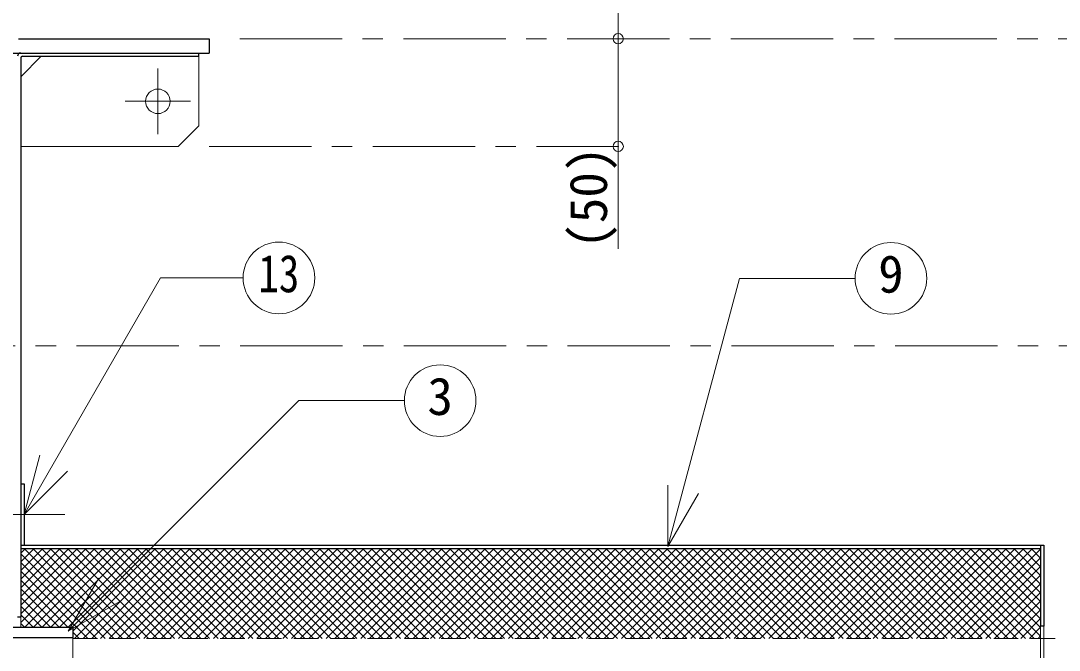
# Model space of a CAD drawing. Units: millimetres at full size, sheet at 1:10; details may follow other scales. Extents: x -2114 to 1936, y -1399 to 1411.
# Drawn here: x -579 to -71, y -592 to -285 of the extents above; entities that cross this region are included whole.
import ezdxf
from ezdxf.enums import TextEntityAlignment as Align

# ---------------------------------------------------------------- set-up
doc = ezdxf.new("R2010")
doc.units = ezdxf.units.MM
doc.header["$LTSCALE"] = 10
doc.header["$PDMODE"] = 32
doc.header["$PDSIZE"] = 5
doc.linetypes.add('CHAIN1', pattern=[8, 5, -1, 1, -1])
doc.linetypes.add('DASHED1', pattern=[1.8, 1.2, -0.6])
doc.layers.add('0-0_ﾚｲﾔ1', color=4, linetype='Continuous', lineweight=9)
doc.styles.add('ＭＳ ゴシック', font='')
doc.styles.get('ＭＳ ゴシック').set_extended_font_data('MS Gothic')

msp = doc.modelspace()

# ---------------------------------------------------------------- linework, layer by layer
at = {"layer": '0-0_ﾚｲﾔ1'}
for p, q in [((-286.92, -396.24), (-286.92, -243.64)), ((-578.92, -578.92), (-542.74, -542.74)), ((-578.92, -574.68), (-546.98, -542.74)), ((-578.92, -570.44), (-551.22, -542.74)), ((-578.92, -566.19), (-555.46, -542.74)), ((-578.92, -561.95), (-559.71, -542.74)), ((-578.92, -557.71), (-563.95, -542.74)), ((-578.92, -553.47), (-568.19, -542.74)), ((-578.92, -549.22), (-572.43, -542.74)), ((-578.92, -544.98), (-576.68, -542.74)), ((-577.32, -542.74), (-533.42, -586.64)), ((-576.89, -581.14), (-538.49, -542.74)), ((-573.08, -542.74), (-529.18, -586.64)), ((-572.65, -581.14), (-534.25, -542.74)), ((-568.84, -542.74), (-524.94, -586.64)), ((-568.41, -581.14), (-530.01, -542.74)), ((-564.59, -542.74), (-520.69, -586.64)), ((-564.17, -581.14), (-525.77, -542.74)), ((-560.35, -542.74), (-516.45, -586.64)), ((-559.92, -581.14), (-521.52, -542.74)), ((-556.11, -542.74), (-512.21, -586.64)), ((-555.68, -581.14), (-517.28, -542.74)), ((-553.42, -583.12), (-513.04, -542.74)), ((-552.7, -586.64), (-508.8, -542.74)), ((-551.86, -542.74), (-507.96, -586.64)), ((-548.45, -586.64), (-504.55, -542.74)), ((-547.62, -542.74), (-503.72, -586.64)), ((-544.21, -586.64), (-500.31, -542.74)), ((-543.38, -542.74), (-499.48, -586.64)), ((-539.97, -586.64), (-496.07, -542.74)), ((-539.14, -542.74), (-495.24, -586.64)), ((-535.72, -586.64), (-491.82, -542.74)), ((-534.89, -542.74), (-490.99, -586.64)), ((-531.48, -586.64), (-487.58, -542.74)), ((-530.65, -542.74), (-486.75, -586.64)), ((-527.24, -586.64), (-483.34, -542.74)), ((-526.41, -542.74), (-482.51, -586.64)), ((-523, -586.64), (-479.1, -542.74)), ((-522.17, -542.74), (-478.27, -586.64)), ((-518.75, -586.64), (-474.85, -542.74)), ((-517.92, -542.74), (-474.02, -586.64)), ((-514.51, -586.64), (-470.61, -542.74)), ((-513.68, -542.74), (-469.78, -586.64)), ((-510.27, -586.64), (-466.37, -542.74)), ((-509.44, -542.74), (-465.54, -586.64)), ((-506.03, -586.64), (-462.13, -542.74)), ((-505.2, -542.74), (-461.3, -586.64)), ((-501.78, -586.64), (-457.88, -542.74)), ((-500.95, -542.74), (-457.05, -586.64)), ((-497.54, -586.64), (-453.64, -542.74)), ((-496.71, -542.74), (-452.81, -586.64)), ((-493.3, -586.64), (-449.4, -542.74)), ((-492.47, -542.74), (-448.57, -586.64)), ((-489.06, -586.64), (-445.16, -542.74)), ((-488.23, -542.74), (-444.33, -586.64)), ((-484.81, -586.64), (-440.91, -542.74)), ((-483.98, -542.74), (-440.08, -586.64)), ((-480.57, -586.64), (-436.67, -542.74)), ((-479.74, -542.74), (-435.84, -586.64)), ((-476.33, -586.64), (-432.43, -542.74)), ((-475.5, -542.74), (-431.6, -586.64)), ((-472.09, -586.64), (-428.19, -542.74)), ((-471.25, -542.74), (-427.35, -586.64)), ((-467.84, -586.64), (-423.94, -542.74)), ((-467.01, -542.74), (-423.11, -586.64)), ((-463.6, -586.64), (-419.7, -542.74)), ((-462.77, -542.74), (-418.87, -586.64)), ((-459.36, -586.64), (-415.46, -542.74)), ((-458.53, -542.74), (-414.63, -586.64)), ((-455.11, -586.64), (-411.21, -542.74)), ((-454.28, -542.74), (-410.38, -586.64)), ((-450.87, -586.64), (-406.97, -542.74)), ((-450.04, -542.74), (-406.14, -586.64)), ((-446.63, -586.64), (-402.73, -542.74)), ((-445.8, -542.74), (-401.9, -586.64)), ((-442.39, -586.64), (-398.49, -542.74)), ((-441.56, -542.74), (-397.66, -586.64)), ((-438.14, -586.64), (-394.24, -542.74)), ((-437.31, -542.74), (-393.41, -586.64)), ((-433.9, -586.64), (-390, -542.74)), ((-433.07, -542.74), (-389.17, -586.64)), ((-429.66, -586.64), (-385.76, -542.74)), ((-428.83, -542.74), (-384.93, -586.64)), ((-425.42, -586.64), (-381.52, -542.74)), ((-424.59, -542.74), (-380.69, -586.64)), ((-421.17, -586.64), (-377.27, -542.74)), ((-420.34, -542.74), (-376.44, -586.64)), ((-416.93, -586.64), (-373.03, -542.74)), ((-416.1, -542.74), (-372.2, -586.64)), ((-412.69, -586.64), (-368.79, -542.74)), ((-411.86, -542.74), (-367.96, -586.64)), ((-408.45, -586.64), (-364.55, -542.74)), ((-407.62, -542.74), (-363.72, -586.64)), ((-404.2, -586.64), (-360.3, -542.74)), ((-403.37, -542.74), (-359.47, -586.64)), ((-399.96, -586.64), (-356.06, -542.74)), ((-399.13, -542.74), (-355.23, -586.64)), ((-395.72, -586.64), (-351.82, -542.74)), ((-394.89, -542.74), (-350.99, -586.64)), ((-391.47, -586.64), (-347.57, -542.74)), ((-390.64, -542.74), (-346.74, -586.64)), ((-387.23, -586.64), (-343.33, -542.74)), ((-386.4, -542.74), (-342.5, -586.64)), ((-382.99, -586.64), (-339.09, -542.74)), ((-382.16, -542.74), (-338.26, -586.64)), ((-378.75, -586.64), (-334.85, -542.74)), ((-377.92, -542.74), (-334.02, -586.64)), ((-374.5, -586.64), (-330.6, -542.74)), ((-373.67, -542.74), (-329.77, -586.64)), ((-370.26, -586.64), (-326.36, -542.74)), ((-369.43, -542.74), (-325.53, -586.64)), ((-366.02, -586.64), (-322.12, -542.74)), ((-365.19, -542.74), (-321.29, -586.64)), ((-361.78, -586.64), (-317.88, -542.74)), ((-360.95, -542.74), (-317.05, -586.64)), ((-357.53, -586.64), (-313.63, -542.74)), ((-356.7, -542.74), (-312.8, -586.64)), ((-353.29, -586.64), (-309.39, -542.74)), ((-352.46, -542.74), (-308.56, -586.64)), ((-349.05, -586.64), (-305.15, -542.74)), ((-348.22, -542.74), (-304.32, -586.64)), ((-344.81, -586.64), (-300.91, -542.74)), ((-343.98, -542.74), (-300.08, -586.64)), ((-340.56, -586.64), (-296.66, -542.74)), ((-339.73, -542.74), (-295.83, -586.64)), ((-336.32, -586.64), (-292.42, -542.74)), ((-335.49, -542.74), (-291.59, -586.64)), ((-332.08, -586.64), (-288.18, -542.74)), ((-331.25, -542.74), (-287.35, -586.64)), ((-327.84, -586.64), (-283.94, -542.74)), ((-327, -542.74), (-283.1, -586.64)), ((-323.59, -586.64), (-279.69, -542.74)), ((-322.76, -542.74), (-278.86, -586.64)), ((-319.35, -586.64), (-275.45, -542.74)), ((-318.52, -542.74), (-274.62, -586.64)), ((-315.11, -586.64), (-271.21, -542.74)), ((-314.28, -542.74), (-270.38, -586.64)), ((-310.86, -586.64), (-266.96, -542.74)), ((-310.03, -542.74), (-266.13, -586.64)), ((-306.62, -586.64), (-262.72, -542.74)), ((-305.79, -542.74), (-261.89, -586.64)), ((-302.38, -586.64), (-258.48, -542.74)), ((-301.55, -542.74), (-257.65, -586.64)), ((-298.14, -586.64), (-254.24, -542.74)), ((-297.31, -542.74), (-253.41, -586.64)), ((-293.89, -586.64), (-249.99, -542.74)), ((-293.06, -542.74), (-249.16, -586.64)), ((-289.65, -586.64), (-245.75, -542.74)), ((-288.82, -542.74), (-244.92, -586.64)), ((-285.41, -586.64), (-241.51, -542.74)), ((-284.58, -542.74), (-240.68, -586.64)), ((-281.17, -586.64), (-237.27, -542.74)), ((-280.34, -542.74), (-236.44, -586.64)), ((-276.92, -586.64), (-233.02, -542.74)), ((-276.09, -542.74), (-232.19, -586.64)), ((-272.68, -586.64), (-228.78, -542.74)), ((-271.85, -542.74), (-227.95, -586.64)), ((-268.44, -586.64), (-224.54, -542.74)), ((-267.61, -542.74), (-223.71, -586.64)), ((-264.2, -586.64), (-220.3, -542.74)), ((-263.37, -542.74), (-219.47, -586.64)), ((-259.95, -586.64), (-216.05, -542.74)), ((-259.12, -542.74), (-215.22, -586.64)), ((-255.71, -586.64), (-211.81, -542.74)), ((-254.88, -542.74), (-210.98, -586.64)), ((-251.47, -586.64), (-207.57, -542.74)), ((-250.64, -542.74), (-206.74, -586.64)), ((-247.23, -586.64), (-203.33, -542.74)), ((-246.39, -542.74), (-202.49, -586.64)), ((-242.98, -586.64), (-199.08, -542.74)), ((-242.15, -542.74), (-198.25, -586.64)), ((-238.74, -586.64), (-194.84, -542.74)), ((-237.91, -542.74), (-194.01, -586.64)), ((-234.5, -586.64), (-190.6, -542.74)), ((-233.67, -542.74), (-189.77, -586.64)), ((-230.25, -586.64), (-186.35, -542.74)), ((-229.42, -542.74), (-185.52, -586.64)), ((-226.01, -586.64), (-182.11, -542.74)), ((-225.18, -542.74), (-181.28, -586.64)), ((-221.77, -586.64), (-177.87, -542.74)), ((-220.94, -542.74), (-177.04, -586.64)), ((-217.53, -586.64), (-173.63, -542.74)), ((-216.7, -542.74), (-172.8, -586.64)), ((-213.28, -586.64), (-169.38, -542.74)), ((-212.45, -542.74), (-168.55, -586.64)), ((-209.04, -586.64), (-165.14, -542.74)), ((-208.21, -542.74), (-164.31, -586.64)), ((-204.8, -586.64), (-160.9, -542.74)), ((-203.97, -542.74), (-160.07, -586.64)), ((-200.56, -586.64), (-156.66, -542.74)), ((-199.73, -542.74), (-155.83, -586.64)), ((-196.31, -586.64), (-152.41, -542.74)), ((-195.48, -542.74), (-151.58, -586.64)), ((-192.07, -586.64), (-148.17, -542.74)), ((-191.24, -542.74), (-147.34, -586.64)), ((-187.83, -586.64), (-143.93, -542.74)), ((-187, -542.74), (-143.1, -586.64)), ((-183.59, -586.64), (-139.69, -542.74)), ((-182.76, -542.74), (-138.86, -586.64)), ((-179.34, -586.64), (-135.44, -542.74)), ((-178.51, -542.74), (-134.61, -586.64)), ((-175.1, -586.64), (-131.2, -542.74)), ((-174.27, -542.74), (-130.37, -586.64)), ((-170.86, -586.64), (-126.96, -542.74)), ((-170.03, -542.74), (-126.13, -586.64)), ((-166.61, -586.64), (-122.71, -542.74)), ((-165.78, -542.74), (-121.88, -586.64)), ((-162.37, -586.64), (-118.47, -542.74)), ((-161.54, -542.74), (-117.64, -586.64)), ((-158.13, -586.64), (-114.23, -542.74)), ((-157.3, -542.74), (-113.4, -586.64)), ((-153.89, -586.64), (-109.99, -542.74)), ((-153.06, -542.74), (-109.16, -586.64)), ((-149.64, -586.64), (-105.74, -542.74)), ((-148.81, -542.74), (-104.91, -586.64)), ((-145.4, -586.64), (-101.5, -542.74)), ((-144.57, -542.74), (-100.67, -586.64)), ((-141.16, -586.64), (-97.26, -542.74)), ((-140.33, -542.74), (-96.43, -586.64)), ((-136.92, -586.64), (-93.02, -542.74)), ((-136.09, -542.74), (-92.19, -586.64)), ((-132.67, -586.64), (-88.77, -542.74)), ((-131.84, -542.74), (-87.94, -586.64)), ((-128.43, -586.64), (-84.53, -542.74)), ((-127.6, -542.74), (-83.7, -586.64)), ((-124.19, -586.64), (-80.52, -542.97)), ((-123.36, -542.74), (-80.52, -585.57)), ((-119.12, -542.74), (-80.52, -581.33)), ((-114.87, -542.74), (-80.52, -577.09)), ((-110.63, -542.74), (-80.52, -572.84)), ((-106.39, -542.74), (-80.52, -568.6)), ((-102.15, -542.74), (-80.52, -564.36)), ((-97.9, -542.74), (-80.52, -560.12)), ((-93.66, -542.74), (-80.52, -555.87)), ((-89.42, -542.74), (-80.52, -551.63)), ((-85.17, -542.74), (-80.52, -547.39)), ((-80.93, -542.74), (-80.52, -543.15)), ((-578.92, -545.38), (-537.66, -586.64)), ((-119.95, -586.64), (-80.52, -547.21)), ((-578.92, -549.62), (-541.91, -586.64)), ((-115.7, -586.64), (-80.52, -551.45)), ((-578.92, -553.86), (-546.15, -586.64)), ((-578.92, -558.11), (-555.89, -581.14)), ((-111.46, -586.64), (-80.52, -555.7)), ((-578.92, -562.35), (-560.13, -581.14)), ((-107.22, -586.64), (-80.52, -559.94)), ((-578.92, -566.59), (-564.38, -581.14)), ((-102.98, -586.64), (-80.52, -564.18)), ((-578.92, -570.83), (-568.62, -581.14)), ((-98.73, -586.64), (-80.52, -568.43)), ((-94.49, -586.64), (-80.52, -572.67)), ((-578.92, -575.08), (-572.86, -581.14)), ((-90.25, -586.64), (-80.52, -576.91)), ((-578.92, -579.32), (-577.1, -581.14)), ((-553.42, -583.61), (-550.39, -586.64)), ((-86, -586.64), (-80.52, -581.15)), ((-81.76, -586.64), (-80.52, -585.4))]:
    msp.add_line(p, q, dxfattribs=at)
at = {"layer": '0-0_ﾚｲﾔ1', "color": 5, "lineweight": 25}
for p, q in [((-580.03, -293.64), (-486.92, -293.64)), ((-486.92, -293.64), (-486.92, -300.64)), ((-582.97, -300.64), (-486.92, -300.64)), ((-578.92, -303.04), (-578.92, -576.14)), ((-578.12, -302.24), (-491.92, -302.24)), ((-491.92, -302.24), (-491.92, -300.64)), ((-578.92, -511.14), (-577.32, -511.14)), ((-577.32, -511.14), (-577.32, -541.14)), ((-578.92, -541.14), (-78.92, -541.14)), ((-578.92, -542.74), (-80.52, -542.74)), ((-80.52, -541.14), (-80.52, -580.64)), ((-78.92, -541.14), (-78.92, -580.64)), ((-580.52, -576.14), (-578.92, -576.14)), ((-647.42, -581.14), (-553.42, -581.14)), ((-553.42, -581.14), (-553.42, -586.14)), ((-78.92, -580.64), (-80.52, -580.64)), ((-652.42, -586.14), (-553.42, -586.14))]:
    msp.add_line(p, q, dxfattribs=at)
at = {"layer": '0-0_ﾚｲﾔ1', "linetype": 'CHAIN1'}
for p, q in [((-471.92, -293.64), (413.08, -293.64)), ((-511.92, -340.24), (-511.92, -308.24)), ((-495.92, -324.24), (-527.92, -324.24)), ((-486.92, -346.24), (-286.92, -346.24)), ((-631.65, -443.64), (313.08, -443.64)), ((-600.52, -526.14), (-557.32, -526.14))]:
    msp.add_line(p, q, dxfattribs=at)
at = {"layer": '0-0_ﾚｲﾔ1', "color": 7, "lineweight": 18}
for p, q in [((-578.92, -312.24), (-568.92, -302.24)), ((-491.92, -336.24), (-491.92, -302.24)), ((-491.92, -336.24), (-501.92, -346.24)), ((-501.92, -346.24), (-578.92, -346.24)), ((-577.32, -526.14), (-569.56, -497.16)), ((-577.32, -526.14), (-556.11, -504.92)), ((-262.76, -541.76), (-262.76, -511.76)), ((-262.76, -541.76), (-247.76, -515.78)), ((-555.73, -583.11), (-540.73, -557.13)), ((-555.73, -583.11), (-529.75, -568.11)), ((-578.92, -576.14), (-578.92, -581.14)), ((-80.52, -706.64), (-80.52, -580.64)), ((-78.92, -706.64), (-78.92, -580.64)), ((-553.42, -586.14), (-553.42, -701.14))]:
    msp.add_line(p, q, dxfattribs=at)
at = {"layer": '0-0_ﾚｲﾔ1', "linetype": 'DASHED1'}
msp.add_line((-553.42, -586.64), (-38.92, -586.64), dxfattribs=at)
at = {"layer": '0-0_ﾚｲﾔ1', "color": 7, "lineweight": 18}
for points in [[(-577.32, -526.14), (-510.57, -410.52), (-470.26, -410.52)], [(-262.76, -541.76), (-227.64, -410.72), (-171.16, -410.72)], [(-555.73, -583.11), (-443.09, -470.47), (-391.46, -470.47)]]:
    msp.add_lwpolyline(points, dxfattribs=at)
for centre, radius in [((-511.92, -324.24), 6), ((-452.76, -410.52), 17.5), ((-153.66, -410.72), 17.5), ((-373.96, -470.47), 17.5)]:
    msp.add_circle(centre, radius, dxfattribs=at)
at = {"layer": '0-0_ﾚｲﾔ1', "color": 5, "lineweight": 25}
for centre, radius in [((-578.92, -302.24), 1.6), ((-578.12, -303.04), 0.8)]:
    msp.add_arc(centre, radius, 90, 180, dxfattribs=at)
at = {"layer": '0-0_ﾚｲﾔ1', "color": 1}
for p in [(-286.92, -293.64), (-286.92, -346.24)]:
    msp.add_point(p, dxfattribs=at)

# ---------------------------------------------------------------- texts
at = {"layer": '0-0_ﾚｲﾔ1', "color": 7, "style": 'ＭＳ ゴシック'}
msp.add_text('(50)', height=18.33, rotation=90, dxfattribs=at).set_placement((-286.92, -396.24), align=Align.BOTTOM_LEFT)
at = {"layer": '0-0_ﾚｲﾔ1', "color": 7, "style": 'ＭＳ ゴシック', "width": 0.8}
msp.add_text('13', height=18.33, dxfattribs=at).set_placement((-462.76, -423.02), align=Align.BOTTOM_LEFT)
at = {"layer": '0-0_ﾚｲﾔ1', "color": 7, "style": 'ＭＳ ゴシック'}
for s, p in [('9', (-159.91, -423.22)), ('3', (-380.21, -482.97))]:
    msp.add_text(s, height=18.33, dxfattribs=at).set_placement(p, align=Align.BOTTOM_LEFT)

doc.saveas('drawing.dxf')
